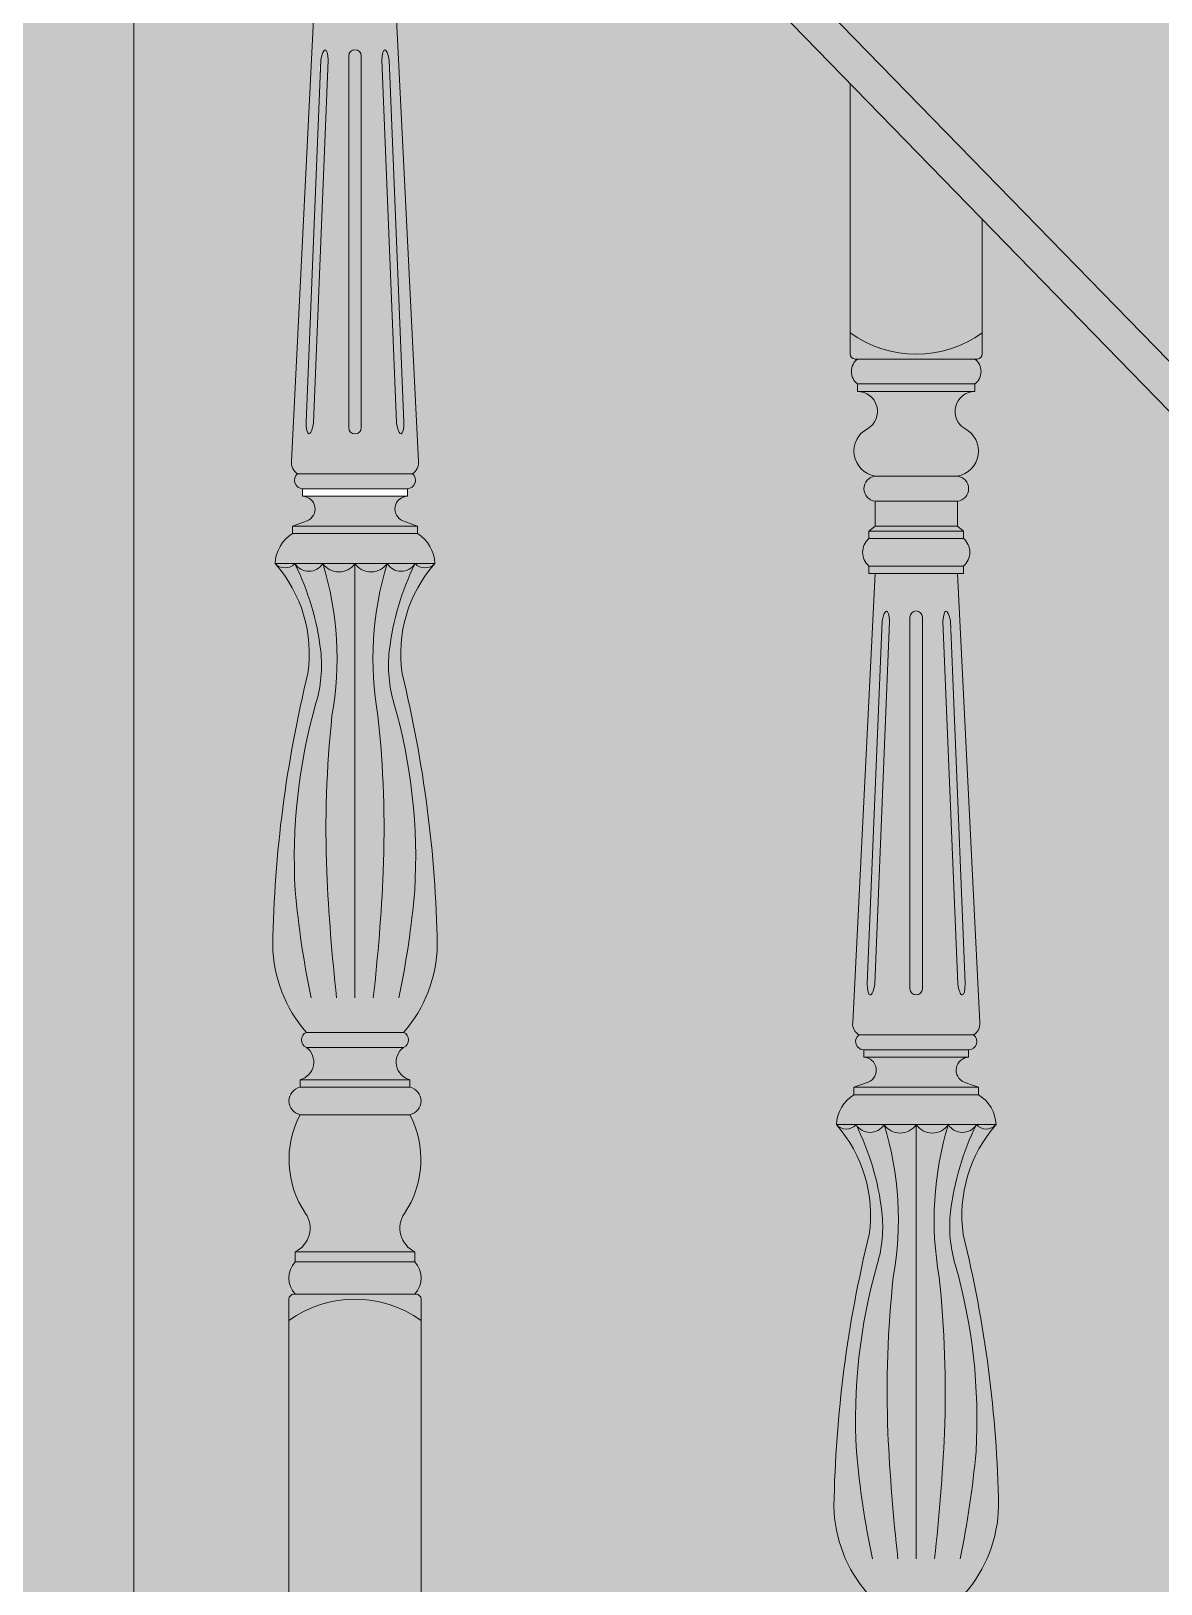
# Model space of a CAD drawing. Header units: millimetres. Extents: x -63086 to 144078, y -129912 to 13382.
# Drawn here: x 17485 to 17938, y -110179 to -109556 of the extents above; entities that cross this region are included whole.
import ezdxf

# ---------------------------------------------------------------- set-up
doc = ezdxf.new("R2010")
doc.units = ezdxf.units.MM
doc.layers.add('展開', color=7, linetype='Continuous', lineweight=9)
doc.layers.add('展開建具用', color=250, linetype='Continuous', lineweight=9)

msp = doc.modelspace()

# ---------------------------------------------------------------- hatches: boundary and pattern name
at = {"layer": '展開', "ltscale": 10, "true_color": 0xfffefa}
h = msp.add_hatch(color=7, dxfattribs=at)
h.dxf.hatch_style = 1
h.paths.add_polyline_path([(17525.8562, -108962.4952), (16375.8562, -108962.4952), (16375.8562, -111252.4952), (17525.8562, -111252.4952)])
edge = h.paths.add_edge_path()
edge.add_line((19175.8562, -108962.4952), (17525.8562, -108962.4952))
edge.add_line((17525.8562, -108962.4952), (17525.8562, -109262.4102))
edge.add_line((17525.8562, -109262.4102), (18256.7999, -110013.0826))
edge.add_line((18256.7999, -110013.0826), (18256.7999, -110002.0826))
edge.add_arc((18258.7999, -110002.0826), 2, 90, 180, ccw=False)
edge.add_line((18258.7999, -110000.0826), (18291.7999, -110000.0826))
edge.add_arc((18291.7999, -109966.7163), 33.3662, 180, 270, ccw=False)
edge.add_arc((18291.7999, -109966.7163), 33.3662, 0, 180, ccw=False)
edge.add_arc((18291.7999, -109966.7163), 33.3662, -90, 0, ccw=False)
edge.add_line((18291.7999, -110000.0826), (18324.7999, -110000.0826))
edge.add_arc((18324.7999, -110002.0826), 2, 0, 90, ccw=False)
edge.add_line((18326.7999, -110002.0826), (18326.7999, -110133.0826))
edge.add_arc((18324.7999, -110133.0826), 2, -90, 0, ccw=False)
edge.add_line((18324.7999, -110135.0826), (18322.2999, -110135.0826))
edge.add_arc((18317.1441, -110141.3939), 8.1496, -55.1590063, 50.7538099, ccw=False)
edge.add_line((18321.7999, -110148.0826), (18321.7999, -110151.0826))
edge.add_line((18321.7999, -110151.0826), (18316.3829, -110151.0826))
edge.add_arc((18319.0914, -110157.9953), 7.4244, 111.3960442, 249.8585044)
edge.add_arc((18313.5596, -110177.3064), 12.6944, -68.0736572, 76.4451986, ccw=False)
edge.add_arc((18313.2546, -110192.4008), 6.0387, -70.2023323, 33.3324347, ccw=False)
edge.add_line((18315.2999, -110198.0826), (18315.2999, -110208.0826))
edge.add_line((18315.2999, -110208.0826), (18317.2999, -110208.0826))
edge.add_line((18317.2999, -110208.0826), (18317.2999, -110211.0826))
edge.add_arc((18317.2935, -110216.0826), 5, -89.9263388, 89.9263388, ccw=False)
edge.add_line((18317.2999, -110221.0826), (18317.2999, -110224.0826))
edge.add_line((18317.2999, -110224.0826), (18315.2999, -110224.0826))
edge.add_line((18315.2999, -110224.0826), (18324.2712, -110390.2409))
edge.add_arc((18319.1889, -110390.6983), 5.1028, -59.2244543, 5.142606, ccw=False)
edge.add_arc((18317.6668, -110400.5604), 6.8622, -71.8891783, 52.9645339, ccw=False)
edge.add_line((18319.7999, -110407.0826), (18319.7999, -110410.0826))
edge.add_line((18319.7999, -110410.0826), (18319.6249, -110410.0826))
edge.add_arc((18319.7124, -110416.9929), 6.9109, 90.7255507, 270)
edge.add_line((18319.7124, -110423.9038), (18325.7999, -110427.0826))
edge.add_line((18325.7999, -110427.0826), (18325.7999, -110430.0826))
edge.add_arc((18322.6326, -110443.2499), 13.5429, 13.5250991, 76.4749009, ccw=False)
edge.add_arc((18371.7655, -110479.5828), 53.4209, 132.3182948, 194.8721783)
edge.add_arc((18057.4142, -110588.51), 279.4421, 4.4277929, 19.9217352, ccw=False)
edge.add_arc((18279.1288, -110571.3778), 57.0665, -53.216391, 4.4638121, ccw=False)
edge.add_arc((18309.6858, -110628.1165), 11.6108, 43.3968704, 71.8640348, ccw=False)
edge.add_arc((18316.4908, -110621.7734), 2.3091, -90, 45.0444394, ccw=False)
edge.add_arc((18318.9894, -110630.2791), 6.6813, 111.9609048, 270)
edge.add_line((18318.9894, -110636.9604), (18320.2999, -110638.0826))
edge.add_line((18320.2999, -110638.0826), (18320.2999, -110641.0826))
edge.add_arc((18315.8542, -110646.3919), 6.9248, -55.2643987, 50.0592743, ccw=False)
edge.add_arc((18280.231, -110675.444), 45.9506, -33.0108997, 30.5575394, ccw=False)
edge.add_arc((18324.8484, -110712.5158), 13.4884, 116.8148876, 254.5573849)
edge.add_arc((18318.62, -110733.5975), 8.4996, -54.5421142, 71.9271737, ccw=False)
edge.add_arc((18324.7999, -110742.0826), 2, 0, 128.6558801, ccw=False)
edge.add_line((18326.7999, -110742.0826), (18326.7999, -111087.4952))
edge.add_line((18326.7999, -111087.4952), (18331.165, -111087.4952))
edge.add_line((18331.165, -111087.4952), (18336.165, -111087.4952))
edge.add_line((18336.165, -111087.4952), (18336.165, -111107.4952))
edge.add_line((18336.165, -111107.4952), (18331.165, -111107.4952))
edge.add_line((18331.165, -111107.4952), (18331.165, -111252.4952))
edge.add_line((18331.165, -111252.4952), (19175.8562, -111252.4952))
edge.add_line((19175.8562, -111252.4952), (19175.8562, -108962.4952))
h.paths.add_polyline_path([(18411.165, -109337.4952), (18811.165, -109337.4952), (18811.165, -111087.4952), (18411.165, -111087.4952)], flags=16)
h.paths.add_polyline_path([(18436.165, -109362.4952), (18811.165, -109362.4952), (18811.165, -111062.4952), (18436.165, -111062.4952)], flags=0)
h.paths.add_polyline_path([(17525.8562, -110692.6783), (17525.8562, -111252.4952), (18162.8891, -111252.4952)], flags=17)
h = msp.add_hatch(color=7, dxfattribs=at)
h.dxf.hatch_style = 1
h.paths.add_polyline_path([(17595.6839, -109813.8529, 0.21995071), (17582.5507, -109769.7864, -0.25313898), (17589.5507, -109757.7864), (17589.5507, -109754.7864), (17595.3286, -109752.6884, 0.83644092), (17593.2713, -109742.7864), (17593.5507, -109742.7864), (17593.5507, -109739.7864, -0.70707734), (17591.5507, -109733.7864, -0.2669366), (17589.0591, -109729.3524), (17598.0507, -109548.7864), (17595.5507, -109548.7864), (17595.5507, -109545.7864, -0.45311396), (17595.5507, -109534.7864), (17595.5507, -109531.7864), (17598.0507, -109529.7864), (17598.0507, -109519.7864, -0.89946027), (17598.0507, -109509.7864, -0.7197656), (17595.1259, -109490.6858, 0.76321737), (17590.9396, -109475.7864), (17591.0507, -109475.7864), (17591.0507, -109472.7864, -0.49884744), (17591.0507, -109462.7864), (17590.0507, -109462.7864, -0.41421356), (17588.0507, -109460.7864), (17588.0507, -109346.2834), (17525.8562, -109282.4102), (17525.8562, -110412.4952), (17589.0114, -110412.4952, -0.26184669), (17588.0507, -110410.7864), (17588.0507, -110064.7864, -0.41421356), (17590.0507, -110062.7864), (17590.5507, -110062.7864, -0.38641872), (17590.5507, -110049.7864), (17590.5507, -110045.7864, 0.45708882), (17594.7413, -110030.3739, -0.27689654), (17592.5507, -109990.7864, -0.81606399), (17592.5507, -109979.7864), (17592.5507, -109976.7864, 0.63293171), (17595.0507, -109963.7864, -0.66614359), (17595.0507, -109957.7864, -0.17654336), (17581.5507, -109922.7864, -0.0555964)])
h.paths.add_polyline_path([(17823.0507, -109773.7864), (17820.5507, -109773.7864), (17820.5507, -109770.7864, -0.45311396), (17820.5507, -109759.7864), (17820.5507, -109756.7864), (17823.0507, -109754.7864), (17823.0507, -109744.7864, -0.89946027), (17823.0507, -109734.7864, -0.7197656), (17820.1259, -109715.6858, 0.76321737), (17815.9396, -109700.7864), (17816.0507, -109700.7864), (17816.0507, -109697.7864, -0.49884744), (17816.0507, -109687.7864), (17815.0507, -109687.7864, -0.41421356), (17813.0507, -109685.7864), (17813.0507, -109577.3563), (17641.0507, -109400.7139), (17641.0507, -109460.7864, -0.41421356), (17639.0507, -109462.7864), (17638.0507, -109462.7864, -0.49884744), (17638.0507, -109472.7864), (17638.0507, -109475.7864, 0.75775203), (17633.9755, -109490.6858, -0.7197656), (17631.0507, -109509.7864, -0.89946027), (17631.0507, -109519.7864), (17631.0507, -109529.7864), (17633.5507, -109531.7864), (17633.5507, -109534.7864, -0.45311396), (17633.5507, -109545.7864), (17633.5507, -109548.7864), (17631.0507, -109548.7864), (17640.022, -109728.9448, -0.28847947), (17637.5507, -109733.7864, -0.70707734), (17635.5507, -109739.7864), (17635.5507, -109742.7864, 0.84242032), (17634.1031, -109752.8084), (17639.5507, -109754.7864), (17639.5507, -109757.7864, -0.25313898), (17646.5507, -109769.7864, 0.21995071), (17633.4175, -109813.8529, -0.0555964), (17647.5507, -109922.7864, -0.17654336), (17634.0507, -109957.7864, -0.66614359), (17634.0507, -109963.7864, 0.63293171), (17636.5507, -109976.7864), (17636.5507, -109979.7864, -0.81606399), (17636.5507, -109990.7864, -0.27689654), (17634.3601, -110030.3739, 0.45708882), (17638.5507, -110045.7864), (17638.5507, -110049.7864, -0.38641872), (17638.5507, -110062.7864), (17639.0507, -110062.7864, -0.41421356), (17641.0507, -110064.7864), (17641.0507, -110410.7864, -0.26184669), (17640.0899, -110412.4952), (17656.165, -110412.4952), (17661.165, -110412.4952), (17661.165, -110432.4952), (17656.165, -110432.4952), (17656.165, -110637.4952), (17814.0114, -110637.4952, -0.26184669), (17813.0507, -110635.7864), (17813.0507, -110289.7864, -0.41421356), (17815.0507, -110287.7864), (17815.5507, -110287.7864, -0.38641872), (17815.5507, -110274.7864), (17815.5507, -110270.7864, 0.45708882), (17819.7413, -110255.3739, -0.27689654), (17817.5507, -110215.7864, -0.81606399), (17817.5507, -110204.7864), (17817.5507, -110201.7864, 0.63293171), (17820.0507, -110188.7864, -0.66614359), (17820.0507, -110182.7864, -0.17654336), (17806.5507, -110147.7864, -0.0555964), (17820.6839, -110038.8529, 0.21995071), (17807.5507, -109994.7864, -0.25313898), (17814.5507, -109982.7864), (17814.5507, -109979.7864), (17820.3286, -109977.6884, 0.83644092), (17818.2713, -109967.7864), (17818.5507, -109967.7864), (17818.5507, -109964.7864, -0.70707734), (17816.5507, -109958.7864, -0.2669366), (17814.0591, -109954.3524)])
h.paths.add_polyline_path([(18032.5507, -110219.7864, -0.25313898), (18039.5507, -110207.7864), (18039.5507, -110204.7864), (18045.3286, -110202.6884, 0.83644092), (18043.2713, -110192.7864), (18043.5507, -110192.7864), (18043.5507, -110189.7864, -0.70707734), (18041.5507, -110183.7864, -0.2669366), (18039.0591, -110179.3524), (18048.0507, -109998.7864), (18045.5507, -109998.7864), (18045.5507, -109995.7864, -0.45311396), (18045.5507, -109984.7864), (18045.5507, -109981.7864), (18048.0507, -109979.7864), (18048.0507, -109969.7864, -0.89946027), (18048.0507, -109959.7864, -0.7197656), (18045.1259, -109940.6858, 0.76321737), (18040.9396, -109925.7864), (18041.0507, -109925.7864), (18041.0507, -109922.7864, -0.49884744), (18041.0507, -109912.7864), (18040.0507, -109912.7864, -0.41421356), (18038.0507, -109910.7864), (18038.0507, -109808.4292), (17866.0507, -109631.7868), (17866.0507, -109685.7864, -0.41421356), (17864.0507, -109687.7864), (17863.0507, -109687.7864, -0.49884744), (17863.0507, -109697.7864), (17863.0507, -109700.7864, 0.75775203), (17858.9755, -109715.6858, -0.7197656), (17856.0507, -109734.7864, -0.89946027), (17856.0507, -109744.7864), (17856.0507, -109754.7864), (17858.5507, -109756.7864), (17858.5507, -109759.7864, -0.45311396), (17858.5507, -109770.7864), (17858.5507, -109773.7864), (17856.0507, -109773.7864), (17865.022, -109953.9448, -0.28847947), (17862.5507, -109958.7864, -0.70707734), (17860.5507, -109964.7864), (17860.5507, -109967.7864, 0.98649312), (17860.6904, -109978.0597), (17864.5507, -109979.7864), (17864.5507, -109982.7864, -0.25313898), (17871.5507, -109994.7864, 0.21995071), (17858.4175, -110038.8529, -0.0555964), (17872.5507, -110147.7864, -0.17654336), (17859.0507, -110182.7864, -0.66614359), (17859.0507, -110188.7864, 0.63293171), (17861.5507, -110201.7864), (17861.5507, -110204.7864, -0.81606399), (17861.5507, -110215.7864, -0.27689654), (17859.3601, -110255.3739, 0.45708882), (17863.5507, -110270.7864), (17863.5507, -110274.7864, -0.38641872), (17863.5507, -110287.7864), (17864.0507, -110287.7864, -0.41421356), (17866.0507, -110289.7864), (17866.0507, -110637.4952), (17881.165, -110637.4952), (17886.165, -110637.4952), (17886.165, -110657.4952), (17881.165, -110657.4952), (17881.165, -110862.4952), (18041.0899, -110862.4952, -0.5849786), (18038.0507, -110860.7864), (18038.0507, -110514.7864, -0.41421356), (18040.0507, -110512.7864), (18040.5507, -110512.7864, -0.38641872), (18040.5507, -110499.7864), (18040.5507, -110495.7864, 0.45708882), (18044.7413, -110480.3739, -0.27689654), (18042.5507, -110440.7864, -0.81606399), (18042.5507, -110429.7864), (18042.5507, -110426.7864, 0.63293171), (18045.0507, -110413.7864, -0.66614359), (18045.0507, -110407.7864, -0.17654336), (18031.5507, -110372.7864, -0.0555964), (18045.6839, -110263.8529, 0.21995071)])
at = {"layer": '展開建具用', "ltscale": 10, "true_color": 0xeeb97c, "transparency": 33554687}
h = msp.add_hatch(color=31, dxfattribs=at)
h.dxf.hatch_style = 1
h.paths.add_polyline_path([(17525.8562, -109262.4102), (17525.8562, -109282.4102), (18256.7999, -110033.0826), (18256.7999, -110013.0826)])
at = {"layer": '展開建具用', "ltscale": 10, "true_color": 0xe9a353, "transparency": 33554687}
h = msp.add_hatch(color=33, dxfattribs=at)
h.dxf.hatch_style = 1
h.paths.add_polyline_path([(17631.0507, -109548.7864), (17598.0507, -109548.7864), (17589.0794, -109728.9448, 0.28847947), (17591.5507, -109733.7864), (17637.5507, -109733.7864, 0.28847947), (17640.022, -109728.9448)])
h.paths.add_polyline_path([(17612.0507, -109715.2864), (17612.0507, -109566.2864, -1), (17617.0507, -109566.2864), (17617.0507, -109715.2864, -1)], flags=16)
edge = h.paths.add_edge_path(flags=16)
edge.add_ellipse((17632.5611, -109711.5935), major_axis=(-0.4614, 6.1685), ratio=0.25156509, start_angle=105.095602, end_angle=254.0677203, ccw=False)
edge.add_line((17631.183, -109713.312), (17625.2733, -109567.9367))
edge.add_ellipse((17627.1864, -109573.464), major_axis=(-0.7234, 9.623), ratio=0.19097604, start_angle=-54.7686066, end_angle=54.1253524, ccw=False)
edge.add_line((17628.2702, -109567.7998), (17634.1799, -109713.1751))
edge = h.paths.add_edge_path(flags=16)
edge.add_ellipse((17596.5403, -109711.5935), major_axis=(0.4614, 6.1685), ratio=0.25156509, start_angle=105.9322797, end_angle=254.904398, ccw=False)
edge.add_line((17594.9215, -109713.1751), (17600.8312, -109567.7998))
edge.add_ellipse((17601.915, -109573.464), major_axis=(0.7234, 9.623), ratio=0.19097604, start_angle=305.8746476, end_angle=414.7686066, ccw=False)
edge.add_line((17603.8281, -109567.9367), (17597.9183, -109713.312))
h = msp.add_hatch(color=33, dxfattribs=at)
h.dxf.hatch_style = 1
edge = h.paths.add_edge_path()
edge.add_ellipse((17601.915, -109573.464), major_axis=(0.7234, 9.623), ratio=0.19097604, start_angle=305.8746476, end_angle=414.7686066)
edge.add_line((17600.8312, -109567.7998), (17594.9215, -109713.1751))
edge.add_ellipse((17596.5403, -109711.5935), major_axis=(0.4614, 6.1685), ratio=0.25156509, start_angle=105.9322797, end_angle=254.904398)
edge.add_line((17597.9183, -109713.312), (17603.8281, -109567.9367))
h = msp.add_hatch(color=33, dxfattribs=at)
h.dxf.hatch_style = 1
h.paths.add_polyline_path([(17617.0507, -109566.2864, 1), (17612.0507, -109566.2864), (17612.0507, -109715.2864, 1), (17617.0507, -109715.2864)])
h = msp.add_hatch(color=33, dxfattribs=at)
h.dxf.hatch_style = 1
edge = h.paths.add_edge_path()
edge.add_ellipse((17627.1864, -109573.464), major_axis=(-0.7234, 9.623), ratio=0.19097604, start_angle=-54.7686066, end_angle=54.1253524)
edge.add_line((17625.2733, -109567.9367), (17631.183, -109713.312))
edge.add_ellipse((17632.5611, -109711.5935), major_axis=(-0.4614, 6.1685), ratio=0.25156509, start_angle=105.095602, end_angle=254.0677203)
edge.add_line((17634.1799, -109713.1751), (17628.2702, -109567.7998))
h = msp.add_hatch(color=33, dxfattribs=at)
h.dxf.hatch_style = 1
h.paths.add_polyline_path([(17866.0507, -109631.7868), (17813.0507, -109577.3563), (17813.0507, -109677.2725, 0.3212801), (17866.0507, -109677.2725)])
h = msp.add_hatch(color=33, dxfattribs=at)
h.dxf.hatch_style = 1
h.paths.add_polyline_path([(17813.0507, -109677.2725), (17813.0507, -109685.7864, 0.41421356), (17815.0507, -109687.7864), (17816.0507, -109687.7864), (17864.0507, -109687.7864, 0.41421356), (17866.0507, -109685.7864), (17866.0507, -109677.2725, -0.3212801)])
h = msp.add_hatch(color=33, dxfattribs=at)
h.dxf.hatch_style = 1
h.paths.add_polyline_path([(17863.0507, -109687.7864), (17816.0507, -109687.7864, 0.49884744), (17816.0507, -109697.7864), (17863.0507, -109697.7864, 0.49884744)])
h = msp.add_hatch(color=33, dxfattribs=at)
h.dxf.hatch_style = 1
h.paths.add_polyline_path([(17863.0507, -109697.7864), (17816.0507, -109697.7864), (17816.0507, -109700.7864), (17863.0507, -109700.7864)])
h = msp.add_hatch(color=33, dxfattribs=at)
h.dxf.hatch_style = 1
h.paths.add_polyline_path([(17858.9755, -109715.6858, -0.75775203), (17863.0507, -109700.7864), (17816.0507, -109700.7864), (17815.9396, -109700.7864, -0.76321737), (17820.1259, -109715.6858, 0.7197656), (17823.0507, -109734.7864), (17856.0507, -109734.7864, 0.7197656)])
h = msp.add_hatch(color=33, dxfattribs=at)
h.dxf.hatch_style = 1
h.paths.add_polyline_path([(17637.5507, -109733.7864), (17591.5507, -109733.7864, 0.72075922), (17593.6723, -109739.7864), (17635.5507, -109739.7864, 0.70707734)])
h = msp.add_hatch(color=33, dxfattribs=at)
h.dxf.hatch_style = 1
h.paths.add_polyline_path([(17856.0507, -109734.7864), (17823.0507, -109734.7864, 0.89946027), (17823.0507, -109744.7864), (17856.0507, -109744.7864, 0.89946027)])
h = msp.add_hatch(color=33, dxfattribs=at)
h.dxf.hatch_style = 1
h.paths.add_polyline_path([(17635.5507, -109742.7864), (17593.5507, -109742.7864, -0.81358698), (17595.3286, -109752.6884), (17589.5507, -109754.7864), (17639.5507, -109754.7864), (17634.1031, -109752.8084, -0.84242032)])
h = msp.add_hatch(color=33, dxfattribs=at)
h.dxf.hatch_style = 1
h.paths.add_polyline_path([(17856.0507, -109744.7864), (17823.0507, -109744.7864), (17823.0507, -109754.7864), (17856.0507, -109754.7864)])
h = msp.add_hatch(color=33, dxfattribs=at)
h.dxf.hatch_style = 1
h.paths.add_polyline_path([(17639.5507, -109754.7864), (17589.5507, -109754.7864), (17589.5507, -109757.7864), (17639.5507, -109757.7864)])
h = msp.add_hatch(color=33, dxfattribs=at)
h.dxf.hatch_style = 1
h.paths.add_polyline_path([(17856.0507, -109754.7864), (17823.0507, -109754.7864), (17820.5507, -109756.7864), (17858.5507, -109756.7864)])
h = msp.add_hatch(color=33, dxfattribs=at)
h.dxf.hatch_style = 1
h.paths.add_polyline_path([(17639.5507, -109757.7864), (17589.5507, -109757.7864, 0.25313898), (17582.5507, -109769.7864), (17590.4419, -109769.7864), (17601.6668, -109769.7864), (17614.5507, -109769.7864), (17627.4346, -109769.7864), (17638.6595, -109769.7864), (17646.5507, -109769.7864, 0.25313898)])
h = msp.add_hatch(color=33, dxfattribs=at)
h.dxf.hatch_style = 1
h.paths.add_polyline_path([(17858.5507, -109759.7864), (17820.5507, -109759.7864, 0.45311396), (17820.5507, -109770.7864), (17858.5507, -109770.7864, 0.45311396)])
h = msp.add_hatch(color=33, dxfattribs=at)
h.dxf.hatch_style = 1
h.paths.add_polyline_path([(17858.5507, -109756.7864), (17820.5507, -109756.7864), (17820.5507, -109759.7864), (17858.5507, -109759.7864)])
h = msp.add_hatch(color=33, dxfattribs=at)
h.dxf.hatch_style = 1
h.paths.add_polyline_path([(17638.6595, -109769.7864, -0.55494758), (17627.4346, -109769.7864, -0.5220943), (17614.5507, -109769.7864, -0.5220943), (17601.6668, -109769.7864, -0.55494758), (17590.4419, -109769.7864, -0.44785712), (17582.5507, -109769.7864, -0.21995071), (17595.6839, -109813.8529, 0.0555964), (17581.5507, -109922.7864, 0.17654336), (17595.0507, -109957.7864), (17634.0507, -109957.7864, 0.17654336), (17647.5507, -109922.7864, 0.0555964), (17633.4175, -109813.8529, -0.21995071), (17646.5507, -109769.7864, -0.44785712)])
h = msp.add_hatch(color=33, dxfattribs=at)
h.dxf.hatch_style = 1
h.paths.add_polyline_path([(17590.4419, -109769.7864), (17582.5507, -109769.7864, 0.44785712)], flags=17)
h = msp.add_hatch(color=33, dxfattribs=at)
h.dxf.hatch_style = 1
h.paths.add_polyline_path([(17601.6668, -109769.7864), (17590.4419, -109769.7864, 0.55494758)], flags=17)
h = msp.add_hatch(color=33, dxfattribs=at)
h.dxf.hatch_style = 1
h.paths.add_polyline_path([(17614.5507, -109769.7864), (17601.6668, -109769.7864, 0.5220943)], flags=17)
h = msp.add_hatch(color=33, dxfattribs=at)
h.dxf.hatch_style = 1
h.paths.add_polyline_path([(17627.4346, -109769.7864), (17614.5507, -109769.7864, 0.5220943)], flags=17)
h = msp.add_hatch(color=33, dxfattribs=at)
h.dxf.hatch_style = 1
h.paths.add_polyline_path([(17638.6595, -109769.7864), (17627.4346, -109769.7864, 0.55494758)], flags=17)
h = msp.add_hatch(color=33, dxfattribs=at)
h.dxf.hatch_style = 1
h.paths.add_polyline_path([(17646.5507, -109769.7864), (17638.6595, -109769.7864, 0.44785712)], flags=17)
h = msp.add_hatch(color=33, dxfattribs=at)
h.dxf.hatch_style = 1
h.paths.add_polyline_path([(17856.0507, -109773.7864), (17823.0507, -109773.7864), (17814.0794, -109953.9448, 0.28847947), (17816.5507, -109958.7864), (17862.5507, -109958.7864, 0.28847947), (17865.022, -109953.9448)])
edge = h.paths.add_edge_path(flags=16)
edge.add_ellipse((17852.1864, -109798.464), major_axis=(-0.7234, 9.623), ratio=0.19097604, start_angle=44.2259016, end_angle=54.1253524, ccw=False)
edge.add_ellipse((17852.1864, -109798.464), major_axis=(-0.7234, 9.623), ratio=0.19097604, start_angle=34.3264508, end_angle=44.2259016, ccw=False)
edge.add_ellipse((17852.1864, -109798.464), major_axis=(-0.7234, 9.623), ratio=0.19097604, start_angle=24.427, end_angle=34.3264508, ccw=False)
edge.add_ellipse((17852.1864, -109798.464), major_axis=(-0.7234, 9.623), ratio=0.19097604, start_angle=14.5275491, end_angle=24.427, ccw=False)
edge.add_ellipse((17852.1864, -109798.464), major_axis=(-0.7234, 9.623), ratio=0.19097604, start_angle=4.6280983, end_angle=14.5275491, ccw=False)
edge.add_ellipse((17852.1864, -109798.464), major_axis=(-0.7234, 9.623), ratio=0.19097604, start_angle=-5.2713525, end_angle=4.6280983, ccw=False)
edge.add_ellipse((17852.1864, -109798.464), major_axis=(-0.7234, 9.623), ratio=0.19097604, start_angle=-15.1708033, end_angle=-5.2713525, ccw=False)
edge.add_ellipse((17852.1864, -109798.464), major_axis=(-0.7234, 9.623), ratio=0.19097604, start_angle=-25.0702541, end_angle=-15.1708033, ccw=False)
edge.add_ellipse((17852.1864, -109798.464), major_axis=(-0.7234, 9.623), ratio=0.19097604, start_angle=-34.969705, end_angle=-25.0702541, ccw=False)
edge.add_ellipse((17852.1864, -109798.464), major_axis=(-0.7234, 9.623), ratio=0.19097604, start_angle=-44.8691558, end_angle=-34.969705, ccw=False)
edge.add_ellipse((17852.1864, -109798.464), major_axis=(-0.7234, 9.623), ratio=0.19097604, start_angle=-54.7686066, end_angle=-44.8691558, ccw=False)
edge.add_line((17853.2702, -109792.7998), (17859.1799, -109938.1751))
edge.add_ellipse((17857.5611, -109936.5935), major_axis=(-0.4614, 6.1685), ratio=0.25156509, start_angle=244.1362458, end_angle=254.0677203, ccw=False)
edge.add_ellipse((17857.5611, -109936.5935), major_axis=(-0.4614, 6.1685), ratio=0.25156509, start_angle=234.2047712, end_angle=244.1362458, ccw=False)
edge.add_ellipse((17857.5611, -109936.5935), major_axis=(-0.4614, 6.1685), ratio=0.25156509, start_angle=224.2732966, end_angle=234.2047712, ccw=False)
edge.add_ellipse((17857.5611, -109936.5935), major_axis=(-0.4614, 6.1685), ratio=0.25156509, start_angle=214.3418221, end_angle=224.2732966, ccw=False)
edge.add_ellipse((17857.5611, -109936.5935), major_axis=(-0.4614, 6.1685), ratio=0.25156509, start_angle=204.4103475, end_angle=214.3418221, ccw=False)
edge.add_ellipse((17857.5611, -109936.5935), major_axis=(-0.4614, 6.1685), ratio=0.25156509, start_angle=194.478873, end_angle=204.4103475, ccw=False)
edge.add_ellipse((17857.5611, -109936.5935), major_axis=(-0.4614, 6.1685), ratio=0.25156509, start_angle=184.5473984, end_angle=194.478873, ccw=False)
edge.add_line((17858.1441, -109942.7333), (17858.0163, -109942.833))
edge.add_line((17858.0163, -109942.833), (17857.8749, -109942.7456))
edge.add_ellipse((17857.5611, -109936.5935), major_axis=(-0.4614, 6.1685), ratio=0.25156509, start_angle=164.6844493, end_angle=174.6159239, ccw=False)
edge.add_ellipse((17857.5611, -109936.5935), major_axis=(-0.4614, 6.1685), ratio=0.25156509, start_angle=154.7529747, end_angle=164.6844493, ccw=False)
edge.add_ellipse((17857.5611, -109936.5935), major_axis=(-0.4614, 6.1685), ratio=0.25156509, start_angle=144.8215002, end_angle=154.7529747, ccw=False)
edge.add_ellipse((17857.5611, -109936.5935), major_axis=(-0.4614, 6.1685), ratio=0.25156509, start_angle=134.8900256, end_angle=144.8215002, ccw=False)
edge.add_ellipse((17857.5611, -109936.5935), major_axis=(-0.4614, 6.1685), ratio=0.25156509, start_angle=124.9585511, end_angle=134.8900256, ccw=False)
edge.add_ellipse((17857.5611, -109936.5935), major_axis=(-0.4614, 6.1685), ratio=0.25156509, start_angle=115.0270765, end_angle=124.9585511, ccw=False)
edge.add_ellipse((17857.5611, -109936.5935), major_axis=(-0.4614, 6.1685), ratio=0.25156509, start_angle=105.095602, end_angle=115.0270765, ccw=False)
edge.add_line((17856.183, -109938.312), (17850.2733, -109792.9367))
h.paths.add_polyline_path([(17842.0507, -109940.2864, -1), (17837.0507, -109940.2864), (17837.0507, -109791.2864, -1), (17842.0507, -109791.2864)], flags=16)
edge = h.paths.add_edge_path(flags=16)
edge.add_ellipse((17821.5403, -109936.5935), major_axis=(0.4614, 6.1685), ratio=0.25156509, start_angle=244.9729235, end_angle=254.904398, ccw=False)
edge.add_ellipse((17821.5403, -109936.5935), major_axis=(0.4614, 6.1685), ratio=0.25156509, start_angle=235.0414489, end_angle=244.9729235, ccw=False)
edge.add_ellipse((17821.5403, -109936.5935), major_axis=(0.4614, 6.1685), ratio=0.25156509, start_angle=225.1099744, end_angle=235.0414489, ccw=False)
edge.add_ellipse((17821.5403, -109936.5935), major_axis=(0.4614, 6.1685), ratio=0.25156509, start_angle=215.1784998, end_angle=225.1099744, ccw=False)
edge.add_ellipse((17821.5403, -109936.5935), major_axis=(0.4614, 6.1685), ratio=0.25156509, start_angle=205.2470253, end_angle=215.1784998, ccw=False)
edge.add_ellipse((17821.5403, -109936.5935), major_axis=(0.4614, 6.1685), ratio=0.25156509, start_angle=195.3155507, end_angle=205.2470253, ccw=False)
edge.add_ellipse((17821.5403, -109936.5935), major_axis=(0.4614, 6.1685), ratio=0.25156509, start_angle=185.3840761, end_angle=195.3155507, ccw=False)
edge.add_line((17821.2265, -109942.7456), (17821.0851, -109942.833))
edge.add_line((17821.0851, -109942.833), (17820.9573, -109942.7333))
edge.add_ellipse((17821.5403, -109936.5935), major_axis=(0.4614, 6.1685), ratio=0.25156509, start_angle=165.521127, end_angle=175.4526016, ccw=False)
edge.add_ellipse((17821.5403, -109936.5935), major_axis=(0.4614, 6.1685), ratio=0.25156509, start_angle=155.5896525, end_angle=165.521127, ccw=False)
edge.add_ellipse((17821.5403, -109936.5935), major_axis=(0.4614, 6.1685), ratio=0.25156509, start_angle=145.6581779, end_angle=155.5896525, ccw=False)
edge.add_ellipse((17821.5403, -109936.5935), major_axis=(0.4614, 6.1685), ratio=0.25156509, start_angle=135.7267034, end_angle=145.6581779, ccw=False)
edge.add_ellipse((17821.5403, -109936.5935), major_axis=(0.4614, 6.1685), ratio=0.25156509, start_angle=125.7952288, end_angle=135.7267034, ccw=False)
edge.add_ellipse((17821.5403, -109936.5935), major_axis=(0.4614, 6.1685), ratio=0.25156509, start_angle=115.8637542, end_angle=125.7952288, ccw=False)
edge.add_ellipse((17821.5403, -109936.5935), major_axis=(0.4614, 6.1685), ratio=0.25156509, start_angle=105.9322797, end_angle=115.8637542, ccw=False)
edge.add_line((17819.9215, -109938.1751), (17825.8312, -109792.7998))
edge.add_ellipse((17826.915, -109798.464), major_axis=(0.7234, 9.623), ratio=0.19097604, start_angle=404.8691558, end_angle=414.7686066, ccw=False)
edge.add_ellipse((17826.915, -109798.464), major_axis=(0.7234, 9.623), ratio=0.19097604, start_angle=394.969705, end_angle=404.8691558, ccw=False)
edge.add_ellipse((17826.915, -109798.464), major_axis=(0.7234, 9.623), ratio=0.19097604, start_angle=385.0702541, end_angle=394.969705, ccw=False)
edge.add_ellipse((17826.915, -109798.464), major_axis=(0.7234, 9.623), ratio=0.19097604, start_angle=375.1708033, end_angle=385.0702541, ccw=False)
edge.add_ellipse((17826.915, -109798.464), major_axis=(0.7234, 9.623), ratio=0.19097604, start_angle=365.2713525, end_angle=375.1708033, ccw=False)
edge.add_ellipse((17826.915, -109798.464), major_axis=(0.7234, 9.623), ratio=0.19097604, start_angle=355.3719017, end_angle=365.2713525, ccw=False)
edge.add_ellipse((17826.915, -109798.464), major_axis=(0.7234, 9.623), ratio=0.19097604, start_angle=345.4724509, end_angle=355.3719017, ccw=False)
edge.add_ellipse((17826.915, -109798.464), major_axis=(0.7234, 9.623), ratio=0.19097604, start_angle=335.573, end_angle=345.4724509, ccw=False)
edge.add_ellipse((17826.915, -109798.464), major_axis=(0.7234, 9.623), ratio=0.19097604, start_angle=325.6735492, end_angle=335.573, ccw=False)
edge.add_ellipse((17826.915, -109798.464), major_axis=(0.7234, 9.623), ratio=0.19097604, start_angle=315.7740984, end_angle=325.6735492, ccw=False)
edge.add_ellipse((17826.915, -109798.464), major_axis=(0.7234, 9.623), ratio=0.19097604, start_angle=305.8746476, end_angle=315.7740984, ccw=False)
edge.add_line((17828.8281, -109792.9367), (17822.9183, -109938.312))
h = msp.add_hatch(color=33, dxfattribs=at)
h.dxf.hatch_style = 1
h.paths.add_polyline_path([(17858.5507, -109770.7864), (17820.5507, -109770.7864), (17820.5507, -109773.7864), (17856.0507, -109773.7864), (17858.5507, -109773.7864)])
h = msp.add_hatch(color=33, dxfattribs=at)
h.dxf.hatch_style = 1
edge = h.paths.add_edge_path()
edge.add_ellipse((17826.915, -109798.464), major_axis=(0.7234, 9.623), ratio=0.19097604, start_angle=305.8746476, end_angle=414.7686066)
edge.add_line((17825.8312, -109792.7998), (17819.9215, -109938.1751))
edge.add_ellipse((17821.5403, -109936.5935), major_axis=(0.4614, 6.1685), ratio=0.25156509, start_angle=105.9322797, end_angle=254.904398)
edge.add_line((17822.9183, -109938.312), (17828.8281, -109792.9367))
h = msp.add_hatch(color=33, dxfattribs=at)
h.dxf.hatch_style = 1
h.paths.add_polyline_path([(17842.0507, -109791.2864, 1), (17837.0507, -109791.2864), (17837.0507, -109940.2864, 1), (17842.0507, -109940.2864)])
h = msp.add_hatch(color=33, dxfattribs=at)
h.dxf.hatch_style = 1
edge = h.paths.add_edge_path()
edge.add_ellipse((17852.1864, -109798.464), major_axis=(-0.7234, 9.623), ratio=0.19097604, start_angle=-54.7686066, end_angle=54.1253524)
edge.add_line((17850.2733, -109792.9367), (17856.183, -109938.312))
edge.add_ellipse((17857.5611, -109936.5935), major_axis=(-0.4614, 6.1685), ratio=0.25156509, start_angle=105.095602, end_angle=254.0677203)
edge.add_line((17859.1799, -109938.1751), (17853.2702, -109792.7998))
h = msp.add_hatch(color=33, dxfattribs=at)
h.dxf.hatch_style = 1
h.paths.add_polyline_path([(17634.0507, -109957.7864), (17595.0507, -109957.7864, 0.66614359), (17595.0507, -109963.7864), (17634.0507, -109963.7864, 0.66614359)])
h = msp.add_hatch(color=33, dxfattribs=at)
h.dxf.hatch_style = 1
h.paths.add_polyline_path([(17862.5507, -109958.7864), (17816.5507, -109958.7864, 0.70707734), (17818.5507, -109964.7864), (17860.5507, -109964.7864, 0.70707734)])
h = msp.add_hatch(color=33, dxfattribs=at)
h.dxf.hatch_style = 1
h.paths.add_polyline_path([(17634.0507, -109963.7864), (17595.0507, -109963.7864, -0.63293171), (17592.5507, -109976.7864), (17636.5507, -109976.7864, -0.63293171)])
h = msp.add_hatch(color=33, dxfattribs=at)
h.dxf.hatch_style = 1
h.paths.add_polyline_path([(17860.5507, -109964.7864), (17818.5507, -109964.7864), (17818.5507, -109967.7864), (17860.5507, -109967.7864)])
h = msp.add_hatch(color=33, dxfattribs=at)
h.dxf.hatch_style = 1
h.paths.add_polyline_path([(17860.5507, -109967.7864), (17818.5507, -109967.7864, -0.81358698), (17820.3286, -109977.6884), (17814.5507, -109979.7864), (17864.5507, -109979.7864), (17858.7728, -109977.6884, -0.81358698)])
h = msp.add_hatch(color=33, dxfattribs=at)
h.dxf.hatch_style = 1
h.paths.add_polyline_path([(17636.5507, -109979.7864), (17592.5507, -109979.7864, 0.81606399), (17592.5507, -109990.7864), (17636.5507, -109990.7864, 0.81606399)])
h = msp.add_hatch(color=33, dxfattribs=at)
h.dxf.hatch_style = 1
h.paths.add_polyline_path([(17636.5507, -109976.7864), (17592.5507, -109976.7864), (17592.5507, -109979.7864), (17636.5507, -109979.7864)])
h = msp.add_hatch(color=33, dxfattribs=at)
h.dxf.hatch_style = 1
h.paths.add_polyline_path([(17864.5507, -109979.7864), (17814.5507, -109979.7864), (17814.5507, -109982.7864), (17864.5507, -109982.7864)])
h = msp.add_hatch(color=33, dxfattribs=at)
h.dxf.hatch_style = 1
h.paths.add_polyline_path([(17864.5507, -109982.7864), (17814.5507, -109982.7864, 0.25313898), (17807.5507, -109994.7864), (17815.4419, -109994.7864), (17871.5507, -109994.7864, 0.25313898)])
h = msp.add_hatch(color=33, dxfattribs=at)
h.dxf.hatch_style = 1
h.paths.add_polyline_path([(17634.3601, -110030.3739, 0.27689654), (17636.5507, -109990.7864), (17592.5507, -109990.7864, 0.27689654), (17594.7413, -110030.3739, -0.45708882), (17590.5507, -110045.7864), (17638.5507, -110045.7864, -0.45708882)])
h = msp.add_hatch(color=33, dxfattribs=at)
h.dxf.hatch_style = 1
h.paths.add_polyline_path([(17872.5507, -110147.7864, 0.0555964), (17858.4175, -110038.8529, -0.21995071), (17871.5507, -109994.7864, -0.44785712), (17863.6595, -109994.7864, -0.55494758), (17852.4346, -109994.7864, -0.5220943), (17839.5507, -109994.7864, -0.5220943), (17826.6668, -109994.7864, -0.55494758), (17815.4419, -109994.7864, -0.44785712), (17807.5507, -109994.7864, -0.21995071), (17820.6839, -110038.8529, 0.0555964), (17806.5507, -110147.7864, 0.17654336), (17820.0507, -110182.7864), (17859.0507, -110182.7864, 0.17654336)])
h = msp.add_hatch(color=33, dxfattribs=at)
h.dxf.hatch_style = 1
h.paths.add_polyline_path([(17815.4419, -109994.7864), (17807.5507, -109994.7864, 0.44785712)], flags=17)
h = msp.add_hatch(color=33, dxfattribs=at)
h.dxf.hatch_style = 1
h.paths.add_polyline_path([(17826.6668, -109994.7864), (17815.4419, -109994.7864, 0.55494758)], flags=17)
h = msp.add_hatch(color=33, dxfattribs=at)
h.dxf.hatch_style = 1
h.paths.add_polyline_path([(17839.5507, -109994.7864), (17826.6668, -109994.7864, 0.5220943)], flags=17)
h = msp.add_hatch(color=33, dxfattribs=at)
h.dxf.hatch_style = 1
h.paths.add_polyline_path([(17852.4346, -109994.7864), (17839.5507, -109994.7864, 0.5220943)], flags=17)
h = msp.add_hatch(color=33, dxfattribs=at)
h.dxf.hatch_style = 1
h.paths.add_polyline_path([(17863.6595, -109994.7864), (17852.4346, -109994.7864, 0.55494758)], flags=17)
h = msp.add_hatch(color=33, dxfattribs=at)
h.dxf.hatch_style = 1
h.paths.add_polyline_path([(17871.5507, -109994.7864), (17863.6595, -109994.7864, 0.44785712)], flags=17)
h = msp.add_hatch(color=33, dxfattribs=at)
h.dxf.hatch_style = 1
h.paths.add_polyline_path([(17638.5507, -110045.7864), (17590.5507, -110045.7864), (17590.5507, -110049.7864), (17638.5507, -110049.7864)])
h = msp.add_hatch(color=33, dxfattribs=at)
h.dxf.hatch_style = 1
h.paths.add_polyline_path([(17638.5507, -110049.7864), (17590.5507, -110049.7864, 0.38641872), (17590.5507, -110062.7864), (17638.5507, -110062.7864, 0.38641872)])
h = msp.add_hatch(color=33, dxfattribs=at)
h.dxf.hatch_style = 1
h.paths.add_polyline_path([(17639.0507, -110062.7864), (17638.5507, -110062.7864), (17590.5507, -110062.7864), (17590.0507, -110062.7864, 0.41421356), (17588.0507, -110064.7864), (17588.0507, -110073.3003, -0.3212801), (17641.0507, -110073.3003), (17641.0507, -110064.7864, 0.41421356)])
h = msp.add_hatch(color=33, dxfattribs=at)
h.dxf.hatch_style = 1
h.paths.add_polyline_path([(17641.0507, -110073.3003, 0.3212801), (17588.0507, -110073.3003), (17588.0507, -110410.7864, 0.26184669), (17589.0114, -110412.4952), (17640.0899, -110412.4952, 0.26184669), (17641.0507, -110410.7864)])

# ---------------------------------------------------------------- linework, layer by layer
at = {"layer": '展開建具用', "ltscale": 10}
for p, q in [((17525.8562, -108962.4952), (17525.8562, -111312.4952)), ((18256.7999, -110013.0826), (17525.8562, -109262.4102)), ((18256.7999, -110033.0826), (17525.8562, -109282.4102)), ((17598.0507, -109548.7864), (17589.0794, -109728.9448)), ((17631.0507, -109548.7864), (17640.022, -109728.9448)), ((17600.8312, -109567.7998), (17594.9215, -109713.1751)), ((17603.8281, -109567.9367), (17597.9183, -109713.312)), ((17612.0507, -109566.2864), (17612.0507, -109715.2864)), ((17617.0507, -109566.2864), (17617.0507, -109715.2864)), ((17625.2733, -109567.9367), (17631.183, -109713.312)), ((17628.2702, -109567.7998), (17634.1799, -109713.1751)), ((17813.0507, -109685.7864), (17813.0507, -109577.3563)), ((17866.0507, -109685.7864), (17866.0507, -109631.7868)), ((17864.0507, -109687.7864), (17815.0507, -109687.7864)), ((17863.0507, -109697.7864), (17816.0507, -109697.7864)), ((17816.0507, -109700.7864), (17816.0507, -109697.7864)), ((17863.0507, -109700.7864), (17863.0507, -109697.7864)), ((17863.0507, -109700.7864), (17816.0507, -109700.7864)), ((17637.5507, -109733.7864), (17591.5507, -109733.7864)), ((17856.0507, -109734.7864), (17823.0507, -109734.7864)), ((17635.5507, -109739.7864), (17593.5507, -109739.7864)), ((17593.5507, -109739.7864), (17593.5507, -109742.7864)), ((17635.5507, -109742.7864), (17593.5507, -109742.7864)), ((17635.5507, -109739.7864), (17635.5507, -109742.7864)), ((17856.0507, -109744.7864), (17823.0507, -109744.7864)), ((17823.0507, -109754.7864), (17823.0507, -109744.7864)), ((17856.0507, -109754.7864), (17856.0507, -109744.7864)), ((17589.5507, -109754.7864), (17595.3286, -109752.6884)), ((17589.5507, -109754.7864), (17639.5507, -109754.7864)), ((17589.5507, -109754.7864), (17589.5507, -109757.7864)), ((17639.5507, -109754.7864), (17633.7728, -109752.6884)), ((17639.5507, -109754.7864), (17639.5507, -109757.7864)), ((17820.5507, -109756.7864), (17823.0507, -109754.7864)), ((17856.0507, -109754.7864), (17823.0507, -109754.7864)), ((17858.5507, -109756.7864), (17856.0507, -109754.7864)), ((17589.5507, -109757.7864), (17639.5507, -109757.7864)), ((17858.5507, -109756.7864), (17820.5507, -109756.7864)), ((17820.5507, -109759.7864), (17820.5507, -109756.7864)), ((17820.5507, -109759.7864), (17858.5507, -109759.7864)), ((17858.5507, -109759.7864), (17858.5507, -109756.7864)), ((17646.5507, -109769.7864), (17582.5507, -109769.7864)), ((17614.5507, -109769.7864), (17614.5507, -109943.8769)), ((17614.5507, -109769.7864), (17614.5507, -109943.8769)), ((17823.0507, -109773.7864), (17814.0794, -109953.9448)), ((17820.5507, -109770.7864), (17858.5507, -109770.7864)), ((17820.5507, -109773.7864), (17820.5507, -109770.7864)), ((17820.5507, -109773.7864), (17858.5507, -109773.7864)), ((17856.0507, -109773.7864), (17865.022, -109953.9448)), ((17858.5507, -109773.7864), (17858.5507, -109770.7864)), ((17825.8312, -109792.7998), (17819.9215, -109938.1751)), ((17828.8281, -109792.9367), (17822.9183, -109938.312)), ((17837.0507, -109791.2864), (17837.0507, -109940.2864)), ((17842.0507, -109791.2864), (17842.0507, -109940.2864)), ((17850.2733, -109792.9367), (17856.183, -109938.312)), ((17853.2702, -109792.7998), (17859.1799, -109938.1751)), ((17595.0507, -109957.7864), (17634.0507, -109957.7864)), ((17862.5507, -109958.7864), (17816.5507, -109958.7864)), ((17595.0507, -109963.7864), (17634.0507, -109963.7864)), ((17860.5507, -109964.7864), (17818.5507, -109964.7864)), ((17818.5507, -109964.7864), (17818.5507, -109967.7864)), ((17860.5507, -109964.7864), (17860.5507, -109967.7864)), ((17860.5507, -109967.7864), (17818.5507, -109967.7864)), ((17592.5507, -109976.7864), (17636.5507, -109976.7864)), ((17592.5507, -109979.7864), (17592.5507, -109976.7864)), ((17592.5507, -109979.7864), (17636.5507, -109979.7864)), ((17636.5507, -109979.7864), (17636.5507, -109976.7864)), ((17814.5507, -109979.7864), (17820.3286, -109977.6884)), ((17814.5507, -109979.7864), (17864.5507, -109979.7864)), ((17814.5507, -109979.7864), (17814.5507, -109982.7864)), ((17864.5507, -109979.7864), (17858.7728, -109977.6884)), ((17864.5507, -109979.7864), (17864.5507, -109982.7864)), ((17814.5507, -109982.7864), (17864.5507, -109982.7864)), ((17636.5507, -109990.7864), (17592.5507, -109990.7864)), ((17871.5507, -109994.7864), (17807.5507, -109994.7864)), ((17839.5507, -109994.7864), (17839.5507, -110168.8769)), ((17839.5507, -109994.7864), (17839.5507, -110168.8769)), ((17638.5507, -110045.7864), (17590.5507, -110045.7864)), ((17590.5507, -110045.7864), (17590.5507, -110049.7864)), ((17638.5507, -110045.7864), (17638.5507, -110049.7864)), ((17638.5507, -110049.7864), (17590.5507, -110049.7864)), ((17588.0507, -110410.7864), (17588.0507, -110064.7864)), ((17639.0507, -110062.7864), (17590.0507, -110062.7864)), ((17641.0507, -110410.7864), (17641.0507, -110064.7864))]:
    msp.add_line(p, q, dxfattribs=at)
for centre, radius, start, end in [((17614.5507, -109566.2864), 2.5, 0, 180), ((17839.5507, -109640.2882), 45.4982, 234.3776427, 305.6223573), ((17815.0507, -109685.7864), 2, 180, 270), ((17864.0507, -109685.7864), 2, 270, 0), ((17819.8151, -109692.7864), 6.2587, 126.9756057, 233.0243943), ((17859.2863, -109692.7864), 6.2587, 306.9756057, 53.0243943), ((17815.9951, -109708.8086), 8.0224, 300.9907891, 89.6032017), ((17863.1062, -109708.8086), 8.0224, 90.3967983, 239.0092109), ((17614.5507, -109715.2864), 2.5, 180, 0), ((17824.7856, -109724.7465), 10.1887, 117.2158401, 260.196005), ((17854.3158, -109724.7465), 10.1887, 279.803995, 62.7841599), ((17594.1617, -109729.4021), 5.1028, 174.857394, 239.2244543), ((17634.9397, -109729.4021), 5.1028, 300.7755457, 5.142606), ((17593.6115, -109736.4328), 3.3541, 127.9084187, 268.9614789), ((17635.4899, -109736.4328), 3.3541, 271.0385211, 52.0915813), ((17823.5815, -109739.7864), 5.0281, 96.0597547, 263.9402453), ((17855.5199, -109739.7864), 5.0281, 276.0597547, 83.9402453), ((17593.411, -109747.9221), 5.1376, 291.9163133, 88.4417258), ((17635.6904, -109747.9221), 5.1376, 91.5582742, 248.0836867), ((17597.1425, -109770.2566), 14.5994, 121.3327855, 178.1543402), ((17631.9589, -109770.2566), 14.5994, 1.8456598, 58.6672145), ((17825.3737, -109765.2864), 7.3152, 131.2481119, 228.7518881), ((17853.7276, -109765.2864), 7.3152, 311.2481119, 48.7518881), ((17541.4536, -109806.0249), 54.7923, 351.786274, 41.4051725), ((17586.4963, -109766.265), 5.2885, 221.7488777, 318.2511223), ((17596.0543, -109766.287), 6.614, 211.9440433, 328.0559567), ((17492.7642, -109817.7293), 108.8092, 6.8327164, 26.1430866), ((17608.1087, -109765.2987), 7.851, 214.86239, 325.13761), ((17477.3992, -109807.9141), 129.9852, 349.8098063, 17.057048), ((17620.9927, -109765.2987), 7.851, 214.86239, 325.13761), ((17751.7022, -109807.9141), 129.9852, 162.942952, 190.1901937), ((17633.0471, -109766.287), 6.614, 211.9440433, 328.0559567), ((17736.3372, -109817.7293), 108.8092, 153.8569134, 173.1672836), ((17687.6477, -109806.0249), 54.7923, 138.5948275, 188.213726), ((17642.6051, -109766.265), 5.2885, 221.7488777, 318.2511223), ((17839.5507, -109791.2864), 2.5, 0, 180), ((17547.8804, -109810.6358), 53.2427, 343.4362069, 6.3098106), ((17681.2209, -109810.6358), 53.2427, 173.6901894, 196.5637931), ((18076.9439, -109931.6759), 495.473, 166.2433228, 178.9719755), ((17152.1575, -109931.6759), 495.473, 1.0280245, 13.7566772), ((17816.054, -109887.9141), 225.8457, 164.0400446, 183.296105), ((17413.0474, -109887.9141), 225.8457, 356.703895, 15.9599554), ((18038.8257, -109876.8579), 435.9199, 173.9496152, 182.1693566), ((17190.2757, -109876.8579), 435.9199, 357.8306434, 6.0503848), ((18360.5648, -109859.0568), 758.123, 182.5932995, 186.4237975), ((16868.5366, -109859.0568), 758.123, 353.5762025, 357.4067005), ((17959.92, -109867.983), 370.802, 185.0929023, 191.8104753), ((17269.1813, -109867.983), 370.802, 348.1895247, 354.9070977), ((17636.3188, -109921.7651), 54.7777, 181.0682929, 221.1163861), ((17592.7825, -109921.7651), 54.7777, 318.8836139, 358.9317071), ((17839.5507, -109940.2864), 2.5, 180, 0), ((17819.1617, -109954.4021), 5.1028, 174.857394, 239.2244543), ((17859.9397, -109954.4021), 5.1028, 300.7755457, 5.142606), ((17596.3032, -109960.7864), 3.251, 112.6613718, 247.3386282), ((17632.7981, -109960.7864), 3.251, 292.6613718, 67.3386282), ((17818.6115, -109961.4328), 3.3541, 127.9084187, 268.9614789), ((17860.4899, -109961.4328), 3.3541, 271.0385211, 52.0915813), ((17590.7229, -109969.6945), 7.3236, 284.4524392, 53.7765067), ((17638.3785, -109969.6945), 7.3236, 126.2234933, 255.5475608), ((17818.411, -109972.9221), 5.1376, 291.9163133, 88.4417258), ((17860.6904, -109972.9221), 5.1376, 91.5582742, 248.0836867), ((17593.6763, -109985.2864), 5.614, 101.5667084, 258.4332916), ((17635.425, -109985.2864), 5.614, 281.5667084, 78.4332916), ((17822.1425, -109995.2566), 14.5994, 121.3327855, 178.1543402), ((17856.9589, -109995.2566), 14.5994, 1.8456598, 58.6672145), ((17626.6477, -110008.754), 38.5414, 152.2128242, 214.1217278), ((17602.4537, -110008.754), 38.5414, 325.8782722, 27.7871758), ((17766.4536, -110031.0249), 54.7923, 351.786274, 41.4051725), ((17811.4963, -109991.265), 5.2885, 221.7488777, 318.2511223), ((17821.0543, -109991.287), 6.614, 211.9440433, 328.0559567), ((17717.7642, -110042.7293), 108.8092, 6.8327164, 26.1430866), ((17833.1087, -109990.2987), 7.851, 214.86239, 325.13761), ((17702.3992, -110032.9141), 129.9852, 349.8098063, 17.057048), ((17845.9927, -109990.2987), 7.851, 214.86239, 325.13761), ((17976.7022, -110032.9141), 129.9852, 162.942952, 190.1901937), ((17858.0471, -109991.287), 6.614, 211.9440433, 328.0559567), ((17961.3372, -110042.7293), 108.8092, 153.8569134, 173.1672836), ((17912.6477, -110031.0249), 54.7923, 138.5948275, 188.213726), ((17867.6051, -109991.265), 5.2885, 221.7488777, 318.2511223), ((17772.8804, -110035.6358), 53.2427, 343.4362069, 6.3098106), ((17906.2209, -110035.6358), 53.2427, 173.6901894, 196.5637931), ((17585.9775, -110036.267), 10.5609, 295.6599765, 33.9184182), ((17643.1239, -110036.267), 10.5609, 146.0815818, 244.3400235), ((18301.9439, -110156.6759), 495.473, 166.2433228, 178.9719755), ((17377.1575, -110156.6759), 495.473, 1.0280245, 13.7566772), ((17597.7054, -110056.2864), 9.6664, 137.7450694, 222.2549306), ((17631.396, -110056.2864), 9.6664, 317.7450694, 42.2549306), ((18041.054, -110112.9141), 225.8457, 164.0400446, 183.296105), ((17638.0474, -110112.9141), 225.8457, 356.703895, 15.9599554), ((18263.8257, -110101.8579), 435.9199, 173.9496152, 182.1693566), ((17415.2757, -110101.8579), 435.9199, 357.8306434, 6.0503848), ((17590.0507, -110064.7864), 2, 90, 180), ((17614.5507, -110110.2846), 45.4982, 54.3776427, 125.6223573), ((17639.0507, -110064.7864), 2, 0, 90), ((18585.5648, -110084.0568), 758.123, 182.5932995, 186.4237975), ((17093.5366, -110084.0568), 758.123, 353.5762025, 357.4067005), ((18184.92, -110092.983), 370.802, 185.0929023, 191.8104753), ((17494.1813, -110092.983), 370.802, 348.1895247, 354.9070977), ((17861.3188, -110146.7651), 54.7777, 181.0682929, 221.1163861), ((17817.7825, -110146.7651), 54.7777, 318.8836139, 358.9317071)]:
    msp.add_arc(centre, radius, start, end, dxfattribs=at)
at = {"layer": '展開建具用', "ltscale": 10, "extrusion": (0, 0, -1)}
for centre, major_axis, ratio, start_param, end_param in [((17601.915, -109573.464), (0.7234, 9.623), 0.19097604, -0.95589251, 0.94466561), ((17632.5611, -109711.5935), (-0.4614, 6.1685), 0.25156509, 1.84886706, 4.44892102), ((17826.915, -109798.464), (0.7234, 9.623), 0.19097604, -0.95589251, 0.94466561), ((17857.5611, -109936.5935), (-0.4614, 6.1685), 0.25156509, 1.84886706, 4.44892102)]:
    msp.add_ellipse(centre, major_axis=major_axis, ratio=ratio, start_param=start_param, end_param=end_param, dxfattribs=at)
at = {"layer": '展開建具用', "ltscale": 10}
for centre, major_axis, ratio, start_param, end_param in [((17627.1864, -109573.464), (-0.7234, 9.623), 0.19097604, -0.95589251, 0.94466561), ((17596.5403, -109711.5935), (0.4614, 6.1685), 0.25156509, 1.84886706, 4.44892102), ((17852.1864, -109798.464), (-0.7234, 9.623), 0.19097604, -0.95589251, 0.94466561), ((17821.5403, -109936.5935), (0.4614, 6.1685), 0.25156509, 1.84886706, 4.44892102)]:
    msp.add_ellipse(centre, major_axis=major_axis, ratio=ratio, start_param=start_param, end_param=end_param, dxfattribs=at)

doc.saveas('drawing.dxf')
